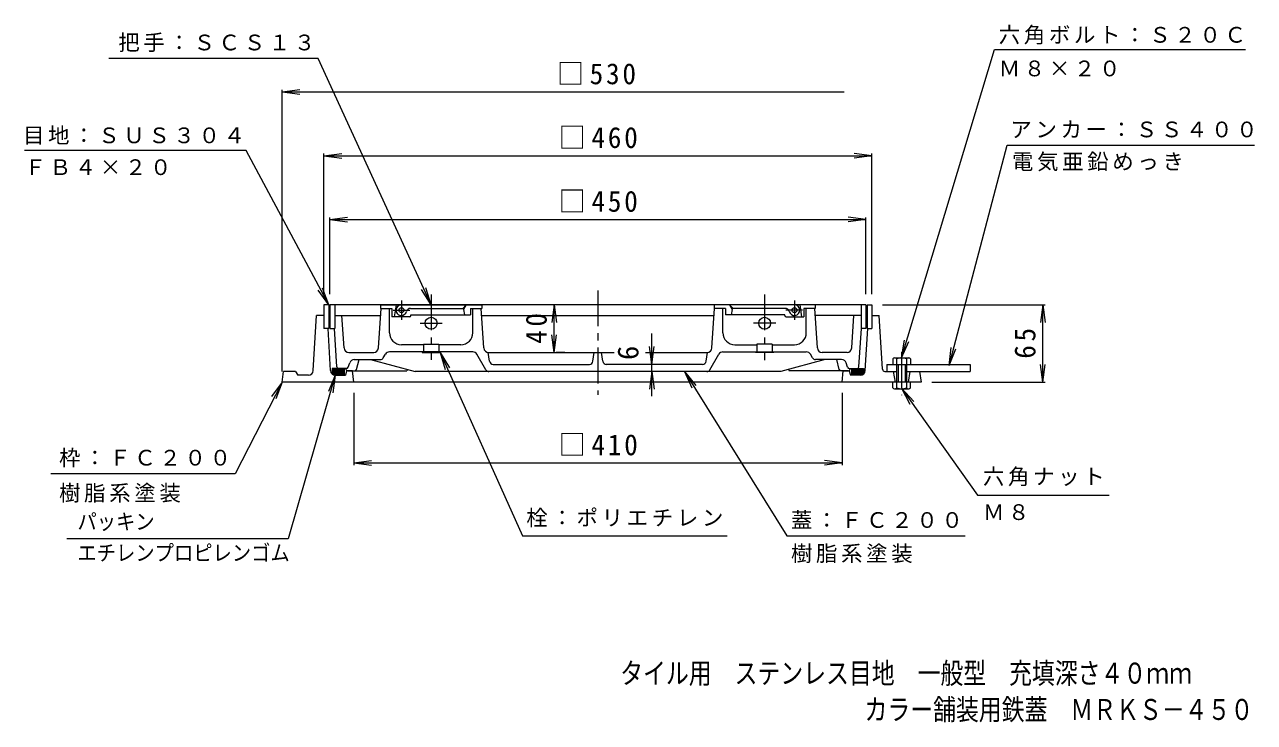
# Model space of a CAD drawing. Units: millimetres, scale not verified. Extents: x -740 to 292, y -708 to 621.
# Drawn here: x -740 to 292, y -708 to -123 of the extents above; entities that cross this region are included whole.
import ezdxf
from ezdxf.enums import TextEntityAlignment as Align

# ---------------------------------------------------------------- set-up
doc = ezdxf.new("R2010")
doc.units = ezdxf.units.MM
doc.header["$LTSCALE"] = 6
doc.linetypes.add('CHAIN1', pattern=[8, 5, -1, 1, -1])
for name, color, linetype, lineweight in [('1-0', 3, 'Continuous', 9), ('1-1', 2, 'Continuous', 9), ('1-4', 7, 'Continuous', 9), ('1-9', 6, 'Continuous', 5), ('1-A', 7, 'Continuous', 9), ('1-B', 4, 'Continuous', 9)]:
    doc.layers.add(name, color=color, linetype=linetype, lineweight=lineweight)
for name, color, linetype in [('1-5', 7, 'Continuous'), ('F-0', 6, 'Continuous'), ('F-4', 6, 'Continuous')]:
    doc.layers.add(name, color=color, linetype=linetype)
doc.styles.add('ＭＳ ゴシック', font='')
doc.styles.get('ＭＳ ゴシック').set_extended_font_data('MS Gothic')

msp = doc.modelspace()

# ---------------------------------------------------------------- linework, layer by layer
at = {"layer": '1-0', "linetype": 'CHAIN1'}
for p, q in [((-259.148, -345.809), (-259.148, -433.551)), ((-408.411, -373.376), (-389.76, -373.376)), ((-109.885, -373.376), (-128.536, -373.376))]:
    msp.add_line(p, q, dxfattribs=at)
at = {"layer": '1-0'}
for p, q in [((-34.148, -357.876), (-484.148, -357.876)), ((-484.148, -357.876), (-484.148, -377.876)), ((-480.148, -357.876), (-480.148, -377.876)), ((-443.405, -394.135), (-441.245, -360.876)), ((-434.148, -381.376), (-434.148, -360.876)), ((-364.148, -381.376), (-364.148, -360.876)), ((-354.891, -394.135), (-357.05, -360.876)), ((-163.405, -394.135), (-161.245, -360.876)), ((-154.148, -381.376), (-154.148, -360.876)), ((-84.148, -381.376), (-84.148, -360.876)), ((-74.891, -394.135), (-77.05, -360.876)), ((-38.148, -357.876), (-38.148, -377.876)), ((-34.148, -357.876), (-34.148, -377.876)), ((-480.148, -366.876), (-441.635, -366.876)), ((-472.294, -394.145), (-474.132, -366.876)), ((-356.661, -366.876), (-161.635, -366.876)), ((-38.148, -366.876), (-76.661, -366.876)), ((-46.002, -394.145), (-44.164, -366.876)), ((-484.148, -377.876), (-480.148, -377.876)), ((-478.242, -409.977), (-480.406, -377.876)), ((-40.054, -409.977), (-37.889, -377.876)), ((-34.148, -377.876), (-38.148, -377.876)), ((-405.598, -391.376), (-424.148, -391.376)), ((-374.148, -391.376), (-392.698, -391.376)), ((-144.148, -391.376), (-125.598, -391.376)), ((-112.698, -391.376), (-94.148, -391.376)), ((-468.303, -397.876), (-447.397, -397.876)), ((-439.318, -402.376), (-437.586, -399.376)), ((-364.174, -397.376), (-434.122, -397.376)), ((-353.205, -412.376), (-360.71, -399.376)), ((-350.031, -405.321), (-351.148, -397.876)), ((-350.899, -397.876), (-245.509, -397.876)), ((-263.265, -405.321), (-262.148, -397.876)), ((-255.031, -405.321), (-256.148, -397.876)), ((-219.128, -397.876), (-167.397, -397.876)), ((-168.265, -405.321), (-167.148, -397.876)), ((-165.091, -412.376), (-157.586, -399.376)), ((-154.122, -397.376), (-84.174, -397.376)), ((-78.978, -402.376), (-80.71, -399.376)), ((-49.993, -397.876), (-70.899, -397.876)), ((-470.229, -411.376), (-476.745, -411.376)), ((-470.563, -412.547), (-471.148, -411.376)), ((-468.806, -410.35), (-467.559, -406.611)), ((-463.765, -403.876), (-441.916, -403.876)), ((-461.854, -412.257), (-459.648, -403.876)), ((-449.938, -403.876), (-412.617, -413.876)), ((-419.245, -412.1), (-419.648, -413.376)), ((-347.064, -407.876), (-266.232, -407.876)), ((-171.232, -407.876), (-252.064, -407.876)), ((-68.358, -403.876), (-105.679, -413.876)), ((-99.051, -412.1), (-98.648, -413.376)), ((-54.531, -403.876), (-76.38, -403.876)), ((-56.442, -412.257), (-58.648, -403.876)), ((-49.49, -410.35), (-50.736, -406.611)), ((-48.067, -411.376), (-41.55, -411.376)), ((-47.733, -412.547), (-47.148, -411.376)), ((-469.221, -413.376), (-419.648, -413.376)), ((-105.679, -413.876), (-412.617, -413.876)), ((-49.075, -413.376), (-98.648, -413.376))]:
    msp.add_line(p, q, dxfattribs=at)
for centre in [(-399.148, -373.376), (-119.148, -373.376)]:
    msp.add_circle(centre, 5, dxfattribs=at)
for centre, radius, start, end in [((-424.148, -381.376), 10, 180, 270), ((-374.148, -381.376), 10, 270, 0), ((-144.148, -381.376), 10, 180, 270), ((-94.148, -381.376), 10, 270, 0), ((-468.303, -393.876), 4, 183.85623, 270), ((-447.397, -393.876), 4, 270, 356.28438), ((-441.916, -400.876), 3, 270, 330.00073), ((-434.122, -401.376), 4, 90, 149.99997), ((-364.174, -401.376), 4, 30.00003, 90), ((-350.899, -393.876), 4, 183.71567, 270), ((-167.397, -393.876), 4, 270, 356.28433), ((-154.122, -401.376), 4, 90, 149.99997), ((-84.174, -401.376), 4, 30.00003, 90), ((-76.38, -400.876), 3, 209.99927, 270), ((-70.899, -393.876), 4, 183.71562, 270), ((-49.993, -393.876), 4, 270, 356.14377), ((-476.745, -409.876), 1.5, 183.85532, 270), ((-469.221, -411.876), 1.5, 206.56168, 270), ((-470.229, -409.876), 1.5, 270, 341.56625), ((-463.765, -407.876), 4, 90, 161.56505), ((-463.304, -411.876), 1.5, 270, 345.25586), ((-350.607, -410.876), 3, 210.00021, 270.00095), ((-347.064, -404.876), 3, 188.5303, 270), ((-266.232, -404.876), 3, 270, 351.4697), ((-252.064, -404.876), 3, 188.5303, 270), ((-171.232, -404.876), 3, 270, 351.4697), ((-167.689, -410.876), 3, 269.99905, 329.99979), ((-54.992, -411.876), 1.5, 194.74414, 270), ((-54.531, -407.876), 4, 18.43495, 90), ((-48.067, -409.876), 1.5, 198.43375, 270), ((-49.075, -411.876), 1.5, 270, 333.43832), ((-41.55, -409.876), 1.5, 270, 356.14468)]:
    msp.add_arc(centre, radius, start, end, dxfattribs=at)
at = {"layer": '1-1'}
for p, q in [((-485.148, -357.876), (-485.148, -377.876)), ((-33.148, -357.876), (-33.148, -377.876)), ((-498.172, -413.115), (-495.398, -366.876)), ((-489.148, -366.876), (-495.398, -366.876)), ((-29.148, -366.876), (-22.898, -366.876)), ((-20.191, -411.995), (-22.898, -366.876)), ((-485.148, -377.876), (-489.148, -377.876)), ((-483.618, -413.115), (-485.732, -377.876)), ((-34.678, -413.115), (-32.563, -377.876)), ((-33.148, -377.876), (-29.148, -377.876)), ((-524.148, -422.876), (-523.148, -413.876)), ((12.352, -422.876), (-524.148, -422.876)), ((-513.148, -413.876), (-523.148, -413.876)), ((-513.148, -413.876), (-511.148, -416.876)), ((-502.165, -416.876), (-511.148, -416.876)), ((-479.625, -416.876), (-471.148, -416.876)), ((-470.148, -413.376), (-471.148, -416.876)), ((-465.148, -413.376), (-470.148, -413.376)), ((-464.148, -422.876), (-465.148, -413.376)), ((-54.148, -422.876), (-53.148, -413.376)), ((-53.148, -413.376), (-48.148, -413.376)), ((-48.148, -413.376), (-47.148, -416.876)), ((-38.671, -416.876), (-47.148, -416.876)), ((-18.194, -413.876), (-8.148, -413.876)), ((-11.148, -413.876), (-9.648, -422.876)), ((-0.148, -413.876), (10.852, -413.876)), ((2.852, -413.876), (1.352, -422.876)), ((10.852, -413.876), (12.352, -422.876))]:
    msp.add_line(p, q, dxfattribs=at)
at = {"layer": '1-1', "linetype": 'CHAIN1'}
msp.add_line((-4.148, -397.548), (-4.148, -433.725), dxfattribs=at)
at = {"layer": '1-1'}
for points in [[(-485.148, -357.876), (-489.148, -357.876), (-489.148, -377.876)], [(-33.148, -357.876), (-29.148, -357.876), (-29.148, -377.876)]]:
    msp.add_lwpolyline(points, dxfattribs=at)
for centre, radius, start, end in [((-18.194, -411.876), 2, 183.43289, 270), ((-502.165, -412.876), 4, 270, 356.56683), ((-479.625, -412.876), 4, 183.43431, 270), ((-38.671, -412.876), 4, 270, 356.56569)]:
    msp.add_arc(centre, radius, start, end, dxfattribs=at)
at = {"layer": '1-4'}
for p, q in [((-524.148, -179.28), (-509.276, -177.322)), ((-524.148, -413.876), (-524.148, -177.48)), ((-524.148, -179.28), (-509.276, -181.238)), ((-524.148, -179.28), (-52.439, -179.28)), ((35.681, -408.736), (84.533, -223.915)), ((84.533, -223.915), (292.065, -223.915)), ((-489.148, -232.794), (-474.276, -230.836)), ((-489.148, -348.876), (-489.148, -230.994)), ((-489.148, -232.794), (-29.148, -232.794)), ((-489.148, -232.794), (-474.276, -234.751)), ((-29.148, -232.794), (-44.02, -230.836)), ((-29.148, -232.794), (-44.02, -234.751)), ((-29.148, -348.876), (-29.148, -230.994)), ((-484.148, -286.307), (-469.276, -284.349)), ((-484.148, -348.876), (-484.148, -284.507)), ((-484.148, -286.307), (-34.148, -286.307)), ((-484.148, -286.307), (-469.276, -288.265)), ((-34.148, -286.307), (-49.02, -284.349)), ((-34.148, -286.307), (-49.02, -288.265)), ((-34.148, -348.876), (-34.148, -284.507)), ((-485.148, -357.876), (-493.9, -345.694)), ((-485.148, -357.876), (-490.449, -343.844)), ((-399.148, -357.876), (-407.13, -345.176)), ((-399.148, -357.876), (-403.571, -343.543)), ((-295.866, -357.876), (-297.823, -372.747)), ((-295.866, -397.876), (-295.866, -357.876)), ((-295.866, -357.876), (-293.908, -372.747)), ((-286.865, -357.876), (-294.066, -357.876)), ((-20.148, -357.876), (116.274, -357.876)), ((114.474, -357.876), (112.516, -372.747)), ((114.474, -422.876), (114.474, -357.876)), ((114.474, -357.876), (116.432, -372.747)), ((-213.82, -434.7), (-213.82, -381.963)), ((-295.866, -397.876), (-297.823, -383.004)), ((-295.866, -397.876), (-293.908, -383.004)), ((-4.148, -402.376), (-1.724, -387.573)), ((-4.148, -402.376), (2.024, -388.704)), ((-391.498, -397.876), (-383.759, -410.725)), ((-391.498, -397.876), (-387.349, -412.29)), ((-286.865, -397.876), (-294.066, -397.876)), ((-213.82, -407.876), (-215.778, -393.004)), ((-213.82, -407.876), (-211.862, -393.004)), ((35.681, -408.736), (37.588, -393.857)), ((35.681, -408.736), (41.374, -394.858)), ((-204.82, -407.876), (-212.02, -407.876)), ((114.474, -422.876), (112.516, -408.004)), ((114.474, -422.876), (116.432, -408.004)), ((-524.148, -422.876), (-563.713, -499.862)), ((-524.148, -422.876), (-533.07, -434.934)), ((-524.148, -422.876), (-529.645, -436.832)), ((-479.726, -416.876), (-485.376, -430.771)), ((-479.726, -416.876), (-481.587, -431.76)), ((-213.82, -413.876), (-215.778, -428.747)), ((-213.82, -413.876), (-211.862, -428.747)), ((-204.82, -413.876), (-212.02, -413.876)), ((-186.353, -413.876), (-176.961, -425.571)), ((-186.353, -413.876), (-180.308, -427.604)), ((21.352, -422.876), (116.274, -422.876)), ((-464.148, -431.876), (-464.148, -492.431)), ((-54.148, -431.876), (-54.148, -492.431)), ((-4.148, -427.945), (6.068, -438.928)), ((-4.148, -427.945), (2.878, -441.198)), ((-464.148, -490.631), (-449.276, -488.674)), ((-464.148, -490.631), (-54.148, -490.631)), ((-464.148, -490.631), (-449.276, -492.589)), ((-54.148, -490.631), (-69.02, -488.674)), ((-54.148, -490.631), (-69.02, -492.589)), ((-563.713, -499.862), (-718.6, -499.862))]:
    msp.add_line(p, q, dxfattribs=at)
for points in [[(-4.148, -402.376), (73.976, -143.574), (284.54, -143.574)], [(-399.148, -357.876), (-494.029, -151.135), (-669.784, -151.135)], [(-485.148, -357.876), (-554.524, -228.461), (-740.497, -228.461)], [(-391.498, -397.876), (-322.502, -551.876), (-150.654, -551.876)], [(-479.726, -416.876), (-519.305, -554.218), (-704.911, -554.218)], [(-186.353, -413.876), (-100.589, -551.7), (49.292, -551.7)], [(-4.148, -427.945), (59.712, -517.708), (170.037, -517.708)]]:
    msp.add_lwpolyline(points, dxfattribs=at)
at = {"layer": '1-9'}
for p, q in [((-405.598, -390.876), (-392.698, -390.876)), ((-405.598, -390.876), (-405.598, -397.376)), ((-392.698, -390.876), (-392.698, -397.376)), ((-112.698, -390.876), (-125.598, -390.876)), ((-125.598, -390.876), (-125.598, -397.376)), ((-112.698, -390.876), (-112.698, -397.376)), ((-391.498, -397.376), (-391.498, -397.876)), ((-126.798, -397.376), (-126.798, -397.876)), ((-472.148, -411.376), (-482.148, -411.376)), ((-482.148, -411.376), (-482.148, -415.98)), ((-482.148, -415.903), (-477.62, -411.376)), ((-482.148, -415.055), (-478.469, -411.376)), ((-482.148, -414.206), (-479.318, -411.376)), ((-482.148, -413.357), (-480.166, -411.376)), ((-482.148, -412.509), (-481.015, -411.376)), ((-482.148, -411.66), (-481.863, -411.376)), ((-481.695, -416.299), (-476.772, -411.376)), ((-481.13, -416.582), (-475.923, -411.376)), ((-480.482, -416.783), (-475.075, -411.376)), ((-479.726, -416.876), (-474.226, -411.376)), ((-478.878, -416.876), (-473.378, -411.376)), ((-478.029, -416.876), (-472.529, -411.376)), ((-477.181, -416.876), (-472.148, -411.843)), ((-476.332, -416.876), (-472.148, -412.691)), ((-472.148, -411.376), (-472.148, -416.876)), ((-46.148, -411.376), (-36.148, -411.376)), ((-46.148, -411.376), (-46.148, -416.876)), ((-46.148, -416.046), (-41.477, -411.376)), ((-46.148, -415.197), (-42.326, -411.376)), ((-46.148, -414.349), (-43.175, -411.376)), ((-46.148, -413.5), (-44.023, -411.376)), ((-46.148, -412.652), (-44.872, -411.376)), ((-46.148, -411.803), (-45.72, -411.376)), ((-46.129, -416.876), (-40.629, -411.376)), ((-45.28, -416.876), (-39.78, -411.376)), ((-44.432, -416.876), (-38.932, -411.376)), ((-43.583, -416.876), (-38.083, -411.376)), ((-42.735, -416.876), (-37.235, -411.376)), ((-41.886, -416.876), (-36.386, -411.376)), ((-41.038, -416.876), (-36.148, -411.986)), ((-40.189, -416.876), (-36.148, -412.834)), ((-36.148, -411.376), (-36.148, -415.98)), ((-475.484, -416.876), (-472.148, -413.54)), ((-474.635, -416.876), (-472.148, -414.388)), ((-473.787, -416.876), (-472.148, -415.237)), ((-472.938, -416.876), (-472.148, -416.085)), ((-472.148, -416.774), (-472.249, -416.876)), ((-46.148, -416.774), (-46.046, -416.876)), ((-39.341, -416.876), (-36.148, -413.683)), ((-38.492, -416.876), (-36.148, -414.532)), ((-37.454, -416.686), (-36.148, -415.38))]:
    msp.add_line(p, q, dxfattribs=at)
for points in [[(-406.798, -397.376), (-406.798, -397.876), (-391.498, -397.876)], [(-111.498, -397.376), (-111.498, -397.876), (-126.798, -397.876)]]:
    msp.add_lwpolyline(points, dxfattribs=at)
at = {"layer": '1-A', "linetype": 'CHAIN1'}
for p, q in [((-399.148, -349.239), (-399.148, -404.151)), ((-119.148, -349.239), (-119.148, -404.341))]:
    msp.add_line(p, q, dxfattribs=at)
at = {"layer": '1-A'}
for p, q in [((-441.648, -357.876), (-356.648, -357.876)), ((-441.648, -357.876), (-441.648, -360.876)), ((-428.648, -357.876), (-430.148, -367.875)), ((-424.148, -354.227), (-424.148, -370.596)), ((-416.402, -360.876), (-372.648, -360.876)), ((-369.648, -357.876), (-372.648, -360.876)), ((-366.148, -360.876), (-366.148, -366.375)), ((-366.148, -360.876), (-356.648, -360.876)), ((-356.648, -357.876), (-356.648, -360.876)), ((-76.648, -357.876), (-161.648, -357.876)), ((-161.648, -357.876), (-161.648, -360.876)), ((-152.148, -360.876), (-161.648, -360.876)), ((-152.148, -360.876), (-152.148, -366.375)), ((-148.648, -357.876), (-145.648, -360.876)), ((-101.894, -360.876), (-145.648, -360.876)), ((-94.148, -354.227), (-94.148, -370.596)), ((-89.648, -357.876), (-88.148, -367.875)), ((-76.648, -357.876), (-76.648, -360.876)), ((-417.148, -367.875), (-432.148, -367.875)), ((-430.974, -362.376), (-416.957, -362.376)), ((-416.148, -366.375), (-366.148, -366.375)), ((-416.148, -366.876), (-416.148, -366.375)), ((-102.148, -366.375), (-152.148, -366.375)), ((-102.148, -366.876), (-102.148, -366.375)), ((-87.322, -362.376), (-101.339, -362.376)), ((-101.148, -367.875), (-86.148, -367.875))]:
    msp.add_line(p, q, dxfattribs=at)
for points in [[(-441.648, -360.876), (-432.148, -360.876), (-432.148, -367.875)], [(-369.648, -357.876), (-371.957, -361.876), (-371.148, -366.375)], [(-148.648, -357.876), (-146.338, -361.876), (-147.148, -366.375)], [(-76.648, -360.876), (-86.148, -360.876), (-86.148, -367.875)]]:
    msp.add_lwpolyline(points, dxfattribs=at)
for centre in [(-424.148, -362.376), (-94.148, -362.376)]:
    msp.add_circle(centre, 2.1, dxfattribs=at)
for centre, radius, start, end in [((-424.148, -362.376), 4.5, 90, 345.52248), ((-416.402, -364.376), 3.5, 90, 165.52246), ((-101.894, -364.376), 3.5, 14.47754, 90), ((-94.148, -362.376), 4.5, 194.47752, 90), ((-417.148, -366.876), 1, 270, 0), ((-101.148, -366.876), 1, 180, 270)]:
    msp.add_arc(centre, radius, start, end, dxfattribs=at)
at = {"layer": '1-B'}
for p, q in [((-10.148, -402.376), (1.852, -402.376)), ((-16.648, -407.876), (-16.648, -413.876)), ((-16.648, -407.876), (53.352, -407.876)), ((-11.648, -403.242), (-11.648, -407.876)), ((-8.148, -427.509), (-8.148, -403.242)), ((-7.148, -407.876), (-7.148, -422.876)), ((-1.148, -407.876), (-1.148, -422.876)), ((-0.148, -403.242), (-0.148, -427.509)), ((3.352, -403.242), (3.352, -407.876)), ((53.352, -407.876), (53.352, -413.876)), ((-16.648, -413.876), (-8.148, -413.876)), ((-11.648, -427.509), (-11.648, -422.876)), ((-0.148, -413.876), (53.352, -413.876)), ((3.352, -427.509), (3.352, -422.876)), ((-10.148, -428.376), (1.852, -428.376))]:
    msp.add_line(p, q, dxfattribs=at)
for centre, radius, start, end in [((-9.898, -404.541), 2.179, 36.58693, 143.41307), ((-4.148, -412.046), 9.67, 65.56691, 114.43309), ((1.602, -404.541), 2.179, 36.58693, 143.41307), ((-9.898, -426.211), 2.179, 216.58693, 323.41307), ((-4.148, -418.705), 9.67, 245.56691, 294.43309), ((1.602, -426.211), 2.179, 216.58693, 323.41307)]:
    msp.add_arc(centre, radius, start, end, dxfattribs=at)

# ---------------------------------------------------------------- texts
at = {"layer": '1-4', "color": 2, "style": 'ＭＳ ゴシック'}
msp.add_text('6', height=17.6, rotation=90, dxfattribs=at).set_placement((-219.82, -404.218), align=Align.BOTTOM_LEFT)
at = {"layer": '1-4', "color": 2, "char_height": 17.6, "attachment_point": 7, "style": 'ＭＳ ゴシック'}
for s, insert in [('\\T1.21;\\W0.95;□530', (-293.648, -173.28)), ('\\T1.21;\\W0.95;□460', (-292.148, -226.794)), ('\\T1.21;\\W0.95;□450', (-292.148, -280.307)), ('\\T1.21;\\W0.95;□410', (-292.148, -484.631))]:
    msp.add_mtext(s, dxfattribs=dict(at, insert=insert))
at = {"layer": '1-4', "color": 2, "char_height": 17.6, "attachment_point": 7, "rotation": 90, "style": 'ＭＳ ゴシック'}
for s, insert in [('\\T1.27;\\W0.95;40', (-301.866, -390.626)), ('\\T1.27;\\W0.95;65', (108.474, -403.126))]:
    msp.add_mtext(s, dxfattribs=dict(at, insert=insert))
at = {"layer": '1-5', "color": 6, "style": 'ＭＳ ゴシック', "width": 0.9}
for s, p in [('パッキン', (-696.126, -550.424)), ('エチレンプロピレンゴム', (-696.126, -576.622))]:
    msp.add_text(s, height=13.2, dxfattribs=at).set_placement(p, align=Align.BOTTOM_LEFT)
at = {"layer": '1-5', "char_height": 13.2, "attachment_point": 7, "style": 'ＭＳ ゴシック'}
for s, insert in [('\\T1.17;六角ボルト：Ｓ２０Ｃ', (77.371, -139.472)), ('\\T1.17;把手：ＳＣＳ１３', (-661.847, -145.81)), ('\\T1.17;Ｍ８×２０', (77.371, -166.374)), ('\\T1.17;アンカー：ＳＳ４００', (87.134, -218.005)), ('\\T1.17;目地：ＳＵＳ３０４', (-741.906, -223.64)), ('\\T1.17;ＦＢ４×２０', (-740.497, -249.238)), ('\\T1.17;電気亜鉛めっき', (88.462, -245.888)), ('\\T1.17;枠：ＦＣ２００', (-711.566, -494.246)), ('\\T1.17;六角ナット', (64.093, -510.133)), ('\\T1.17;樹脂系塗装', (-711.566, -523.914)), ('\\T1.17;Ｍ８', (64.093, -538.702)), ('\\T1.17;栓：ポリエチレン', (-319.234, -544.569)), ('\\T1.17;蓋：ＦＣ２００', (-97.101, -545.889)), ('\\T1.17;樹脂系塗装', (-97.101, -574.695))]:
    msp.add_mtext(s, dxfattribs=dict(at, insert=insert))
at = {"layer": 'F-0', "style": 'ＭＳ ゴシック', "width": 0.8}
msp.add_text('カラー舗装用鉄蓋\u3000ＭＲＫＳ－４５０', height=17.6, dxfattribs=at).set_placement((-35.319, -711.576), align=Align.BOTTOM_LEFT)
at = {"layer": 'F-4', "style": 'ＭＳ ゴシック', "width": 0.8}
msp.add_text('タイル用\u3000ステンレス目地\u3000一般型\u3000充填深さ４０ｍｍ', height=17.6, dxfattribs=at).set_placement((-240.427, -681.102), align=Align.BOTTOM_LEFT)

doc.saveas('drawing.dxf')
